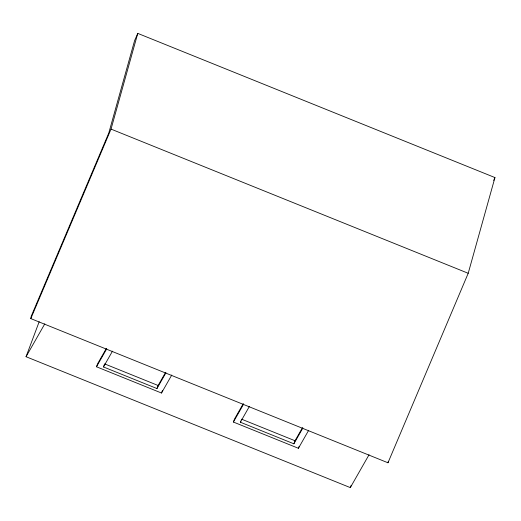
<?xml version="1.0" encoding="UTF-8"?>
<svg xmlns="http://www.w3.org/2000/svg" width="521" height="521" viewBox="0 0 521 521"><rect width="100%" height="100%" fill="white"/><g stroke="black" fill="none" stroke-linecap="round" stroke-linejoin="round"><path stroke-width="0.78" d="M30.804 318.605L31.273 316.117L108.772 133.076L134.6 40.618L137.778 33.39L494.95 177.57L468.21 273.284L387.976 462.778L30.804 318.605L111.032 129.104L137.778 33.39M387.976 462.778L388.21 461.541M369.063 454.722L350.307 487.61L26.05 356.716L39.179 321.724M171.761 375.035L161.503 393.023L96.489 366.777L97.635 363.717L106.317 348.497M165.978 372.749L156.964 388.549L103.471 366.96L104.623 363.892L158.117 385.488L165.561 372.437M156.964 388.549L158.117 385.488M161.503 393.023L162.422 390.574M308.673 430.3L298.409 448.288L233.395 422.043L234.541 418.982L243.222 403.762M302.883 428.015L293.87 443.814L240.376 422.218L240.839 420.994M293.87 443.814L295.023 440.753L302.467 427.702M298.409 448.288L299.1 446.451M350.307 487.61L351.147 485.364M493.68 180.461L494.95 177.57M26.05 356.716L44.813 323.828M96.489 366.777L106.746 348.79M103.471 366.96L112.484 351.154M233.395 422.043L243.652 404.055M240.376 422.218L249.39 406.419M111.032 129.104L468.21 273.284M241.529 419.158L295.023 440.753"/></g></svg>
